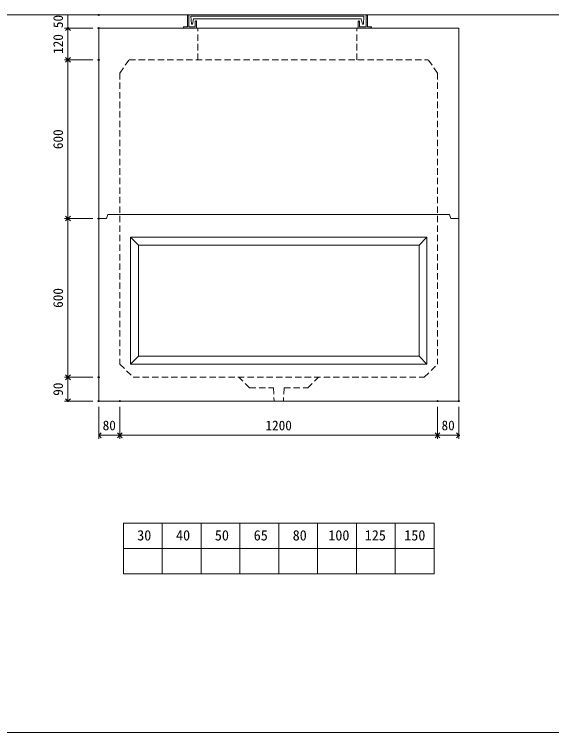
# Model space of a CAD drawing. Units: millimetres, scale not verified. Extents: x -6420 to 6420, y -3044 to 3044.
# Drawn here: x 2362 to 4391, y -2656 to 59 of the extents above; entities that cross this region are included whole.
import ezdxf
from ezdxf.enums import TextEntityAlignment as Align

# ---------------------------------------------------------------- set-up
doc = ezdxf.new("R2010")
doc.units = ezdxf.units.MM
doc.header["$LTSCALE"] = 20
doc.header["$PDMODE"] = 32
doc.header["$PDSIZE"] = 4
doc.linetypes.add('DASHED1', pattern=[1.8, 1.2, -0.6])
doc.layers.add('0-1_Defpoints', color=7, linetype='Continuous')
for name, color, linetype, lineweight in [('0-2_waku', 7, 'Continuous', 18), ('0-3_gaikei', 7, 'Continuous', 18), ('0-4_kakure', 7, 'DASHED1', 5), ('0-5_sunpou', 7, 'Continuous', 5), ('0-8_uchigawa', 6, 'Continuous', 18), ('0-A_futa', 3, 'Continuous', 18), ('0-B_GL', 4, 'Continuous', 18), ('0-D_文字１', 7, 'Continuous', 18)]:
    doc.layers.add(name, color=color, linetype=linetype, lineweight=lineweight)
doc.styles.add('ＭＳ ゴシック', font='')
doc.styles.get('ＭＳ ゴシック').set_extended_font_data('MS Gothic')

# ---------------------------------------------------------------- blocks, each defined once
blk = doc.blocks.new('_Open90')
at = {"layer": '0-5_sunpou'}
blk.add_line((0, 0), (-1, 0), dxfattribs=at)
blk.add_lwpolyline([(-0.5, 0.5), (0, 0), (-0.5, -0.5)], dxfattribs=at)
blk = doc.blocks.new('D58')
at = {"layer": '0-1_Defpoints'}
for p in [(5263.24, 2590.17), (5147.22, 2470.17), (5263.24, 2470.17)]:
    blk.add_point(p, dxfattribs=at)
at = {"layer": '0-5_sunpou'}
for p, q in [((5241.24, 2590.17), (5134.22, 2590.17)), ((5147.22, 2572.17), (5147.22, 2488.17)), ((5241.24, 2470.17), (5134.22, 2470.17))]:
    blk.add_line(p, q, dxfattribs=at)
at = {"layer": '0-5_sunpou', "xscale": 18, "yscale": 18}
for p, rotation in [((5147.22, 2590.17), 90), ((5147.22, 2470.17), 270)]:
    blk.add_blockref('_Open90', p, dxfattribs=dict(at, rotation=rotation))
at = {"layer": '0-5_sunpou', "style": 'ＭＳ ゴシック'}
blk.add_text('120', height=36.66, rotation=90, dxfattribs=at).set_placement((5139.22, 2492.67), align=Align.BOTTOM_LEFT)
blk = doc.blocks.new('D59')
at = {"layer": '0-1_Defpoints'}
for p in [(5263.24, 2470.17), (5147.22, 1870.17), (5263.24, 1870.17)]:
    blk.add_point(p, dxfattribs=at)
at = {"layer": '0-5_sunpou'}
for p, q in [((5241.24, 2470.17), (5134.22, 2470.17)), ((5147.22, 2452.17), (5147.22, 1888.17)), ((5241.24, 1870.17), (5134.22, 1870.17))]:
    blk.add_line(p, q, dxfattribs=at)
at = {"layer": '0-5_sunpou', "xscale": 18, "yscale": 18}
for p, rotation in [((5147.22, 2470.17), 90), ((5147.22, 1870.17), 270)]:
    blk.add_blockref('_Open90', p, dxfattribs=dict(at, rotation=rotation))
at = {"layer": '0-5_sunpou', "style": 'ＭＳ ゴシック'}
blk.add_text('600', height=36.66, rotation=90, dxfattribs=at).set_placement((5139.22, 2132.67), align=Align.BOTTOM_LEFT)
blk = doc.blocks.new('D60')
at = {"layer": '0-1_Defpoints'}
for p in [(5263.24, 1870.17), (5147.22, 1270.17), (5263.24, 1270.17)]:
    blk.add_point(p, dxfattribs=at)
at = {"layer": '0-5_sunpou'}
for p, q in [((5241.24, 1870.17), (5134.22, 1870.17)), ((5147.22, 1852.17), (5147.22, 1288.17)), ((5241.24, 1270.17), (5134.22, 1270.17))]:
    blk.add_line(p, q, dxfattribs=at)
at = {"layer": '0-5_sunpou', "xscale": 18, "yscale": 18}
for p, rotation in [((5147.22, 1870.17), 90), ((5147.22, 1270.17), 270)]:
    blk.add_blockref('_Open90', p, dxfattribs=dict(at, rotation=rotation))
at = {"layer": '0-5_sunpou', "style": 'ＭＳ ゴシック'}
blk.add_text('600', height=36.66, rotation=90, dxfattribs=at).set_placement((5139.22, 1532.67), align=Align.BOTTOM_LEFT)
blk = doc.blocks.new('D61')
at = {"layer": '0-1_Defpoints'}
for p in [(5263.24, 1270.17), (5147.22, 1180.17), (5263.24, 1180.17)]:
    blk.add_point(p, dxfattribs=at)
at = {"layer": '0-5_sunpou'}
for p, q in [((5241.24, 1270.17), (5134.22, 1270.17)), ((5147.22, 1252.17), (5147.22, 1198.17)), ((5241.24, 1180.17), (5134.22, 1180.17))]:
    blk.add_line(p, q, dxfattribs=at)
at = {"layer": '0-5_sunpou', "xscale": 18, "yscale": 18}
for p, rotation in [((5147.22, 1270.17), 90), ((5147.22, 1180.17), 270)]:
    blk.add_blockref('_Open90', p, dxfattribs=dict(at, rotation=rotation))
at = {"layer": '0-5_sunpou', "style": 'ＭＳ ゴシック'}
blk.add_text('90', height=36.66, rotation=90, dxfattribs=at).set_placement((5139.22, 1200.17), align=Align.BOTTOM_LEFT)
blk = doc.blocks.new('D62')
at = {"layer": '0-1_Defpoints'}
for p in [(5263.24, 1180.17), (5343.24, 1180.17), (5343.24, 1050.85)]:
    blk.add_point(p, dxfattribs=at)
at = {"layer": '0-5_sunpou'}
for p, q in [((5263.24, 1158.17), (5263.24, 1037.85)), ((5343.24, 1158.17), (5343.24, 1037.85)), ((5281.24, 1050.85), (5325.24, 1050.85))]:
    blk.add_line(p, q, dxfattribs=at)
at = {"layer": '0-5_sunpou', "xscale": 18, "yscale": 18, "rotation": 180}
blk.add_blockref('_Open90', (5263.24, 1050.85), dxfattribs=at)
at = {"layer": '0-5_sunpou', "xscale": 18, "yscale": 18}
blk.add_blockref('_Open90', (5343.24, 1050.85), dxfattribs=at)
at = {"layer": '0-5_sunpou', "style": 'ＭＳ ゴシック'}
blk.add_text('80', height=36.66, dxfattribs=at).set_placement((5278.24, 1058.85), align=Align.BOTTOM_LEFT)
blk = doc.blocks.new('D63')
at = {"layer": '0-1_Defpoints'}
for p in [(5343.24, 1180.17), (6543.24, 1180.17), (6543.24, 1050.85)]:
    blk.add_point(p, dxfattribs=at)
at = {"layer": '0-5_sunpou'}
for p, q in [((5343.24, 1158.17), (5343.24, 1037.85)), ((6543.24, 1158.17), (6543.24, 1037.85)), ((5361.24, 1050.85), (6525.24, 1050.85))]:
    blk.add_line(p, q, dxfattribs=at)
at = {"layer": '0-5_sunpou', "xscale": 18, "yscale": 18, "rotation": 180}
blk.add_blockref('_Open90', (5343.24, 1050.85), dxfattribs=at)
at = {"layer": '0-5_sunpou', "xscale": 18, "yscale": 18}
blk.add_blockref('_Open90', (6543.24, 1050.85), dxfattribs=at)
at = {"layer": '0-5_sunpou', "style": 'ＭＳ ゴシック'}
blk.add_text('1200', height=36.66, dxfattribs=at).set_placement((5893.24, 1058.85), align=Align.BOTTOM_LEFT)
blk = doc.blocks.new('D64')
at = {"layer": '0-1_Defpoints'}
for p in [(6543.24, 1180.17), (6623.24, 1180.17), (6623.24, 1050.85)]:
    blk.add_point(p, dxfattribs=at)
at = {"layer": '0-5_sunpou'}
for p, q in [((6543.24, 1158.17), (6543.24, 1037.85)), ((6623.24, 1158.17), (6623.24, 1037.85)), ((6561.24, 1050.85), (6605.24, 1050.85))]:
    blk.add_line(p, q, dxfattribs=at)
at = {"layer": '0-5_sunpou', "xscale": 18, "yscale": 18, "rotation": 180}
blk.add_blockref('_Open90', (6543.24, 1050.85), dxfattribs=at)
at = {"layer": '0-5_sunpou', "xscale": 18, "yscale": 18}
blk.add_blockref('_Open90', (6623.24, 1050.85), dxfattribs=at)
at = {"layer": '0-5_sunpou', "style": 'ＭＳ ゴシック'}
blk.add_text('80', height=36.66, dxfattribs=at).set_placement((6558.24, 1058.85), align=Align.BOTTOM_LEFT)
blk = doc.blocks.new('D73')
at = {"layer": '0-1_Defpoints'}
for p in [(5263.24, 2640.17), (5147.22, 2590.17), (5263.24, 2590.17)]:
    blk.add_point(p, dxfattribs=at)
at = {"layer": '0-5_sunpou'}
for p, q in [((5241.24, 2640.17), (5134.22, 2640.17)), ((5147.22, 2640.17), (5147.22, 2590.17)), ((5241.24, 2590.17), (5134.22, 2590.17))]:
    blk.add_line(p, q, dxfattribs=at)
at = {"layer": '0-5_sunpou', "style": 'ＭＳ ゴシック'}
blk.add_text('50', height=36.66, rotation=90, dxfattribs=at).set_placement((5139.22, 2590.17), align=Align.BOTTOM_LEFT)

msp = doc.modelspace()

# ---------------------------------------------------------------- linework, layer by layer
at = {"layer": '0-2_waku'}
for p, q in [((2773.82, -1864.14), (2773.82, -2056.14)), ((2773.82, -1864.14), (2773.82, -2056.14)), ((2773.82, -1864.14), (2773.82, -2056.14)), ((2773.82, -1864.14), (2773.82, -2056.14)), ((2773.82, -1864.14), (3947.16, -1864.14)), ((2920.49, -1864.14), (2920.49, -2056.14)), ((3067.16, -1864.14), (3067.16, -2056.14)), ((3067.16, -1864.14), (3067.16, -2056.14)), ((3213.82, -1864.14), (3213.82, -2056.14)), ((3360.49, -1864.14), (3360.49, -2056.14)), ((3507.16, -1864.14), (3507.16, -2056.14)), ((3653.82, -1864.14), (3653.82, -2056.14)), ((3800.49, -1864.14), (3800.49, -2056.14)), ((3947.16, -1864.14), (3947.16, -2056.14)), ((2773.82, -1960.14), (3947.16, -1960.14)), ((2773.82, -2056.14), (3947.16, -2056.14)), ((-1739.51, -2656.48), (6420.49, -2656.48))]:
    msp.add_line(p, q, dxfattribs=at)
at = {"layer": '0-3_gaikei'}
for p, q in [((2680.49, 6.85), (4040.49, 6.85)), ((2680.49, 6.85), (2680.49, -1403.14)), ((4040.49, 6.85), (4040.49, -1403.14)), ((2710.49, -713.14), (2715.49, -698.14)), ((2715.49, -698.14), (4005.49, -698.14)), ((4010.49, -713.14), (4005.49, -698.14)), ((2710.49, -713.14), (2680.49, -713.14)), ((4040.49, -713.14), (4010.49, -713.14)), ((4040.49, -1403.14), (2680.49, -1403.14))]:
    msp.add_line(p, q, dxfattribs=at)
at = {"layer": '0-4_kakure'}
for p, q in [((3055.49, -113.15), (3055.49, 6.85)), ((3655.49, -113.15), (3655.49, 6.85)), ((2760.49, -163.15), (2795.49, -113.15)), ((2795.49, -113.15), (3925.49, -113.15)), ((3960.49, -163.15), (3925.49, -113.15)), ((2760.49, -163.15), (2760.49, -1263.14)), ((3960.49, -163.15), (3960.49, -1263.14)), ((2760.49, -1263.14), (2810.49, -1313.14)), ((3910.49, -1313.14), (3960.49, -1263.14)), ((2810.49, -1313.14), (3910.49, -1313.14)), ((3250.49, -1353.02), (3210.49, -1313.02)), ((3250.49, -1353.02), (3340.49, -1353.02)), ((3340.49, -1353.02), (3342.99, -1403.02)), ((3380.49, -1353.02), (3377.99, -1403.02))]:
    msp.add_line(p, q, dxfattribs=at)
msp.add_lwpolyline([(3380.49, -1353.02), (3470.49, -1353.02), (3510.49, -1313.02)], dxfattribs=at)
at = {"layer": '0-8_uchigawa'}
for p, q in [((2800.49, -783.14), (3920.49, -783.14)), ((2800.49, -783.14), (2800.49, -1263.14)), ((2800.49, -783.14), (2830.49, -813.14)), ((3920.49, -783.14), (3890.49, -813.14)), ((3920.49, -1263.14), (3920.49, -783.14)), ((2830.49, -813.14), (3890.49, -813.14)), ((2830.49, -813.14), (2830.49, -1233.14)), ((3890.49, -1233.14), (3890.49, -813.14)), ((2800.49, -1263.14), (2830.49, -1233.14)), ((2830.49, -1233.14), (3890.49, -1233.14)), ((3920.49, -1263.14), (3890.49, -1233.14)), ((2800.49, -1263.14), (3920.49, -1263.14))]:
    msp.add_line(p, q, dxfattribs=at)
at = {"layer": '0-A_futa'}
for p, q in [((3015.48, 54.85), (3015.48, 11.85)), ((3017.48, 56.85), (3020.48, 56.85)), ((3020.48, 56.85), (3020.48, 11.85)), ((3690.49, 56.85), (3693.49, 56.85)), ((3695.49, 54.85), (3695.49, 11.85)), ((3028.3, 52.35), (3682.63, 52.35)), ((3028.3, 52.35), (3030.79, 22.35)), ((3038.81, 41.35), (3034.5, 22.35)), ((3038.81, 41.35), (3672.15, 41.35)), ((3045.48, 31.85), (3045.48, 11.85)), ((3047.48, 33.85), (3048.48, 33.85)), ((3050.48, 31.85), (3050.48, 6.85)), ((3660.49, 31.85), (3660.49, 6.85)), ((3663.49, 33.85), (3662.49, 33.85)), ((3665.49, 31.85), (3665.49, 11.85)), ((3672.15, 41.35), (3676.47, 22.35)), ((3682.63, 52.35), (3680.38, 22.35)), ((3000.48, 9.85), (3000.48, 8.85)), ((3002.48, 11.85), (3015.48, 11.85)), ((3055.49, 6.85), (3002.48, 6.85)), ((3020.48, 11.85), (3045.48, 11.85)), ((3030.79, 22.35), (3034.5, 22.35)), ((3660.49, 6.85), (3708.49, 6.85)), ((3680.38, 22.35), (3676.47, 22.35)), ((3708.49, 11.85), (3695.49, 11.85)), ((3710.49, 9.85), (3710.49, 8.85))]:
    msp.add_line(p, q, dxfattribs=at)
msp.add_lwpolyline([(3690.49, 56.85), (3690.49, 11.85), (3665.49, 11.85)], dxfattribs=at)
for centre, start, end in [((3017.48, 54.85), 90, 180), ((3693.49, 54.85), 0, 90), ((3047.48, 31.85), 90, 180), ((3048.48, 31.85), 0, 90), ((3662.49, 31.85), 90, 180), ((3663.49, 31.85), 0, 90), ((3002.48, 9.85), 90, 180), ((3002.48, 8.85), 180, 270), ((3708.49, 9.85), 0, 90), ((3708.49, 8.85), 270, 0)]:
    msp.add_arc(centre, 2, start, end, dxfattribs=at)
at = {"layer": '0-B_GL'}
msp.add_line((-1739.51, 56.85), (6420.49, 56.85), dxfattribs=at)

# ---------------------------------------------------------------- block references
at = {"layer": '0-5_sunpou'}
for name in ['D73', 'D58', 'D59', 'D60', 'D61', 'D62', 'D63', 'D64']:
    msp.add_blockref(name, (-2582.75, -2583.31), dxfattribs=at)

# ---------------------------------------------------------------- texts
at = {"layer": '0-D_文字１', "style": 'ＭＳ ゴシック'}
for s, p in [('30', (2825.99, -1941.78)), ('40', (2972.66, -1941.78)), ('50', (3119.32, -1941.78)), ('65', (3265.99, -1941.78)), ('80', (3413.2, -1941.78)), ('100', (3547.7, -1941.78)), ('125', (3685.55, -1941.78)), ('150', (3834.57, -1941.78))]:
    msp.add_text(s, height=39.1, dxfattribs=at).set_placement(p, align=Align.BOTTOM_LEFT)

doc.saveas('drawing.dxf')
